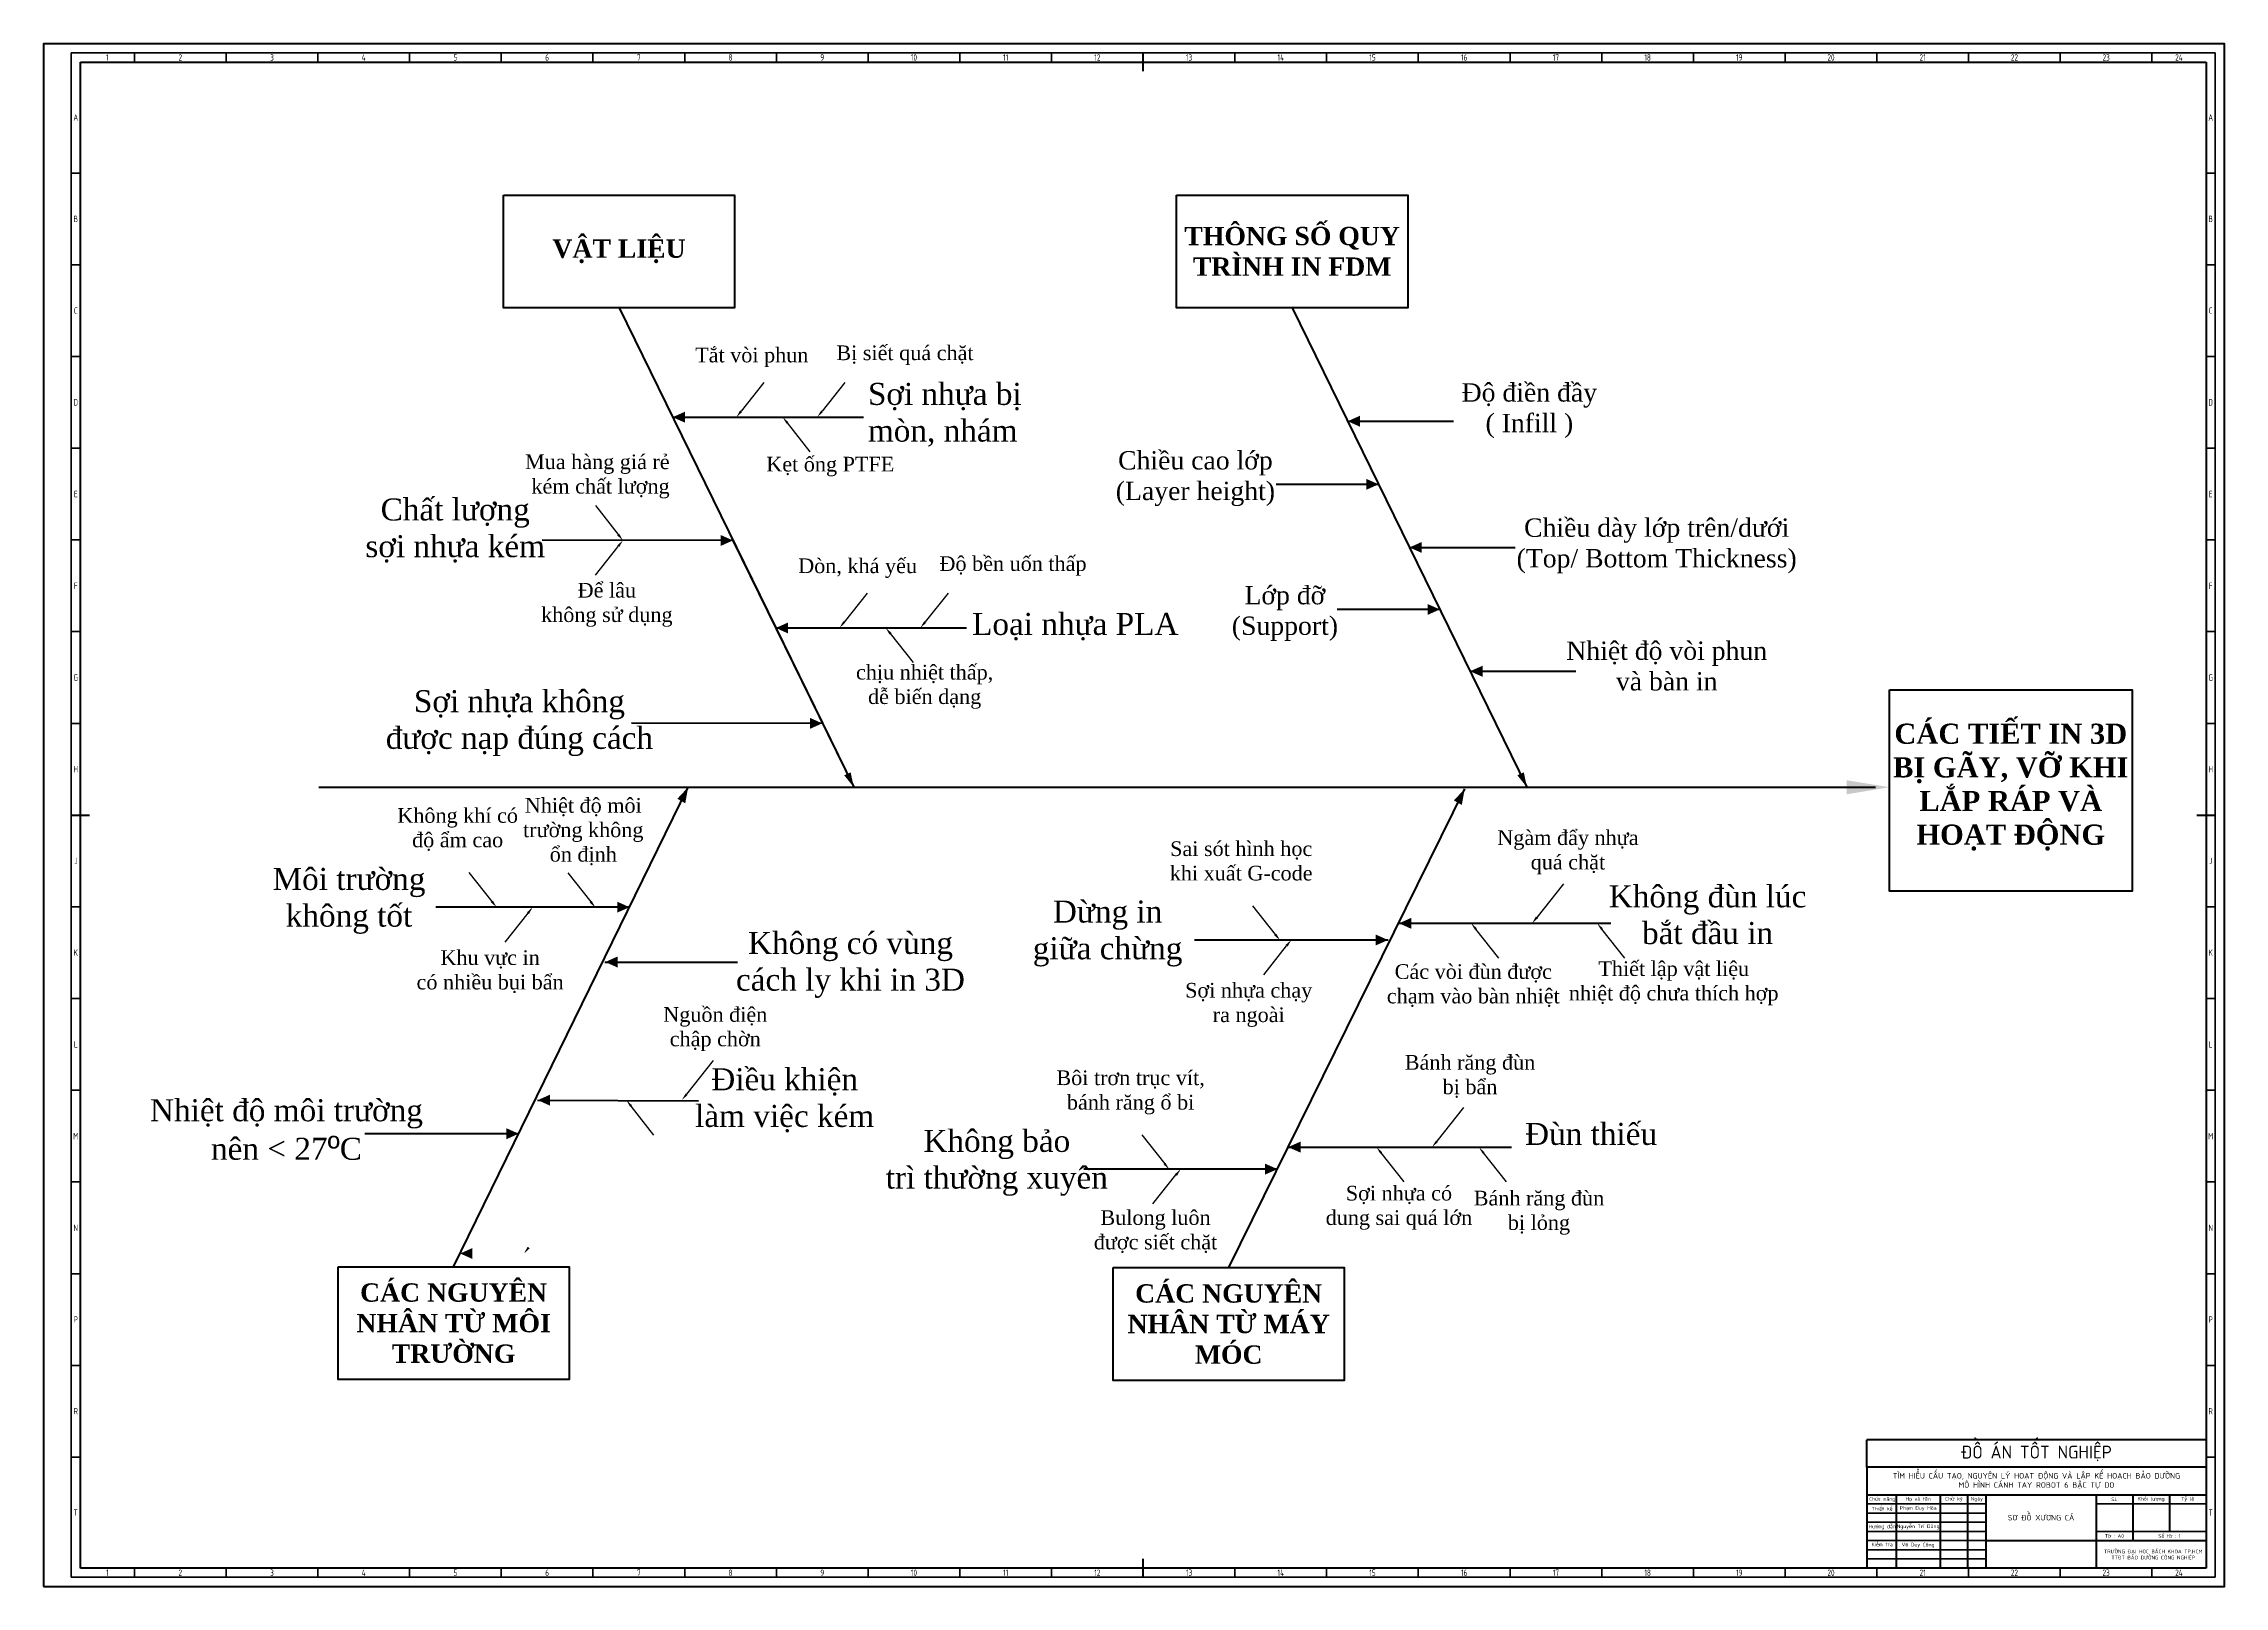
# Model space of a CAD drawing. Header units: millimetres. Extents: x -253 to 12701, y 1223 to 2077.
# Drawn here: x 8026 to 9215, y 1224 to 2065 of the extents above; entities that cross this region are included whole.
import ezdxf

# ---------------------------------------------------------------- set-up
doc = ezdxf.new("R2010")
doc.units = ezdxf.units.MM
for name, color, linetype, lineweight in [('0.3mm', 240, 'Continuous', 30), ('0.7mm', 7, 'Continuous', 70), ('Chu', 241, 'Continuous', 35), ('d', 7, 'Continuous', 35), ('Net 0.35', 20, 'Continuous', 35), ('Net 0.5', 7, 'Continuous', 50), ('Net 0.7', 7, 'Continuous', 70), ('net 1.5mm', 7, 'Continuous', 140), ('net 1mm', 7, 'Continuous', 140)]:
    doc.layers.add(name, color=color, linetype=linetype, lineweight=lineweight)
doc.layers.add('PHA_N', color=7, linetype='Continuous')
doc.styles.add('SLDTEXTSTYLE1', font='TXT', dxfattribs={"width": 0.7})
doc.styles.get("Standard").update_dxf_attribs({"font": 'arial.ttf'})

msp = doc.modelspace()

# ---------------------------------------------------------------- linework, layer by layer
at = {"layer": '0.3mm'}
for points in [[(8419, 1880.6), (8406.6, 1864.8)], [(8463.2, 1880.6), (8450.7, 1864.9)], [(8444.3, 1842.7), (8431.8, 1858.5)], [(8327.1, 1813.4), (8339.6, 1797.6)], [(8327.1, 1775.5), (8339.6, 1791.2)], [(8475.3, 1765.7), (8462.8, 1749.9)], [(8519.4, 1765.7), (8506.9, 1750)], [(8500.5, 1727.8), (8488, 1743.6)], [(8258.1, 1613.4), (8270.6, 1597.6)], [(8312.1, 1613.2), (8324.6, 1597.4)], [(8855, 1607.3), (8840.4, 1588.9)], [(8685.3, 1595.3), (8697.8, 1579.6)], [(8277.9, 1575.5), (8290.4, 1591.3)], [(8819.7, 1566.7), (8807.2, 1582.5)], [(8888.4, 1566.7), (8875.9, 1582.5)], [(8691.5, 1557.6), (8703.9, 1573.4)], [(8391.4, 1510.9), (8376.8, 1492.5)], [(8359, 1470.3), (8346.6, 1486.1)], [(8800.5, 1485.3), (8785.9, 1466.9)], [(8625, 1470.4), (8637.5, 1454.6)], [(8768, 1444.7), (8755.6, 1460.5)], [(8823.9, 1444.7), (8811.4, 1460.5)], [(8631.1, 1432.7), (8643.6, 1448.5)]]:
    msp.add_lwpolyline(points, dxfattribs=at)
at = {"layer": '0.7mm', "linetype": 'Continuous', "lineweight": 120}
for p, q in [((8340, 1921.3), (8468, 1659.9)), ((8707, 1921.3), (8835, 1659.9)), ((8249.8, 1398.4), (8377.7, 1659.9)), ((8672.4, 1398), (8801.1, 1659))]:
    msp.add_line(p, q, dxfattribs=at)
at = {"layer": '0.7mm'}
for p, q in [((8751.6, 1830.1), (8751.6, 1830.1)), ((8772.3, 1600.7), (8772.3, 1600.7))]:
    msp.add_line(p, q, dxfattribs=at)
at = {"layer": '0.7mm', "linetype": 'Continuous'}
msp.add_line((8402.1, 1794.4), (8468, 1659.9), dxfattribs=at)
at = {"layer": '0.7mm'}
for points in [[(8407.1, 1864.4), (8404, 1861.6), (8406, 1865.3)], [(8432.3, 1858.9), (8429.2, 1861.7), (8431.3, 1858)], [(8451.2, 1864.4), (8448.1, 1861.7), (8450.2, 1865.3)], [(8339, 1797.2), (8342.1, 1794.4), (8340.1, 1798.1)], [(8339, 1791.7), (8342.1, 1794.4), (8340.1, 1790.8)], [(8463.3, 1749.5), (8460.2, 1746.7), (8462.3, 1750.4)], [(8507.5, 1749.5), (8504.3, 1746.8), (8506.4, 1750.4)], [(8488.6, 1744), (8485.4, 1746.7), (8487.5, 1743.1)], [(8462.8, 1666.4), (8468, 1659.9), (8466.3, 1668)], [(8829.8, 1666.4), (8835, 1659.9), (8833.3, 1668)], [(8371.8, 1653.6), (8377.7, 1659.9), (8376.1, 1651.1)], [(8795.2, 1652.7), (8801.1, 1659), (8799.5, 1650.2)], [(8270.1, 1597.2), (8273.2, 1594.5), (8271.2, 1598.1)], [(8289.8, 1591.7), (8292.9, 1594.5), (8290.9, 1590.8)], [(8324, 1597), (8327.2, 1594.2), (8325.1, 1597.9)], [(8807.7, 1583), (8804.6, 1585.7), (8806.7, 1582.1)], [(8841, 1588.5), (8837.8, 1585.7), (8839.9, 1589.4)], [(8876.4, 1583), (8873.3, 1585.7), (8875.4, 1582.1)], [(8697.3, 1579.1), (8700.4, 1576.4), (8698.4, 1580)], [(8703.4, 1573.9), (8706.5, 1576.6), (8704.5, 1573)], [(8347.1, 1486.5), (8344, 1489.3), (8346, 1485.7)], [(8377.4, 1492.1), (8374.2, 1489.3), (8376.3, 1492.9)], [(8756.1, 1460.9), (8753, 1463.7), (8755, 1460.1)], [(8786.5, 1466.5), (8783.3, 1463.7), (8785.4, 1467.3)], [(8811.9, 1460.9), (8808.8, 1463.7), (8810.9, 1460.1)], [(8637, 1454.2), (8640.1, 1451.4), (8638, 1455)], [(8643.1, 1448.9), (8646.2, 1451.7), (8644.2, 1448)], [(8291.3, 1408.5), (8288.2, 1405.7), (8290.2, 1409.4)]]:
    msp.add_solid(points, dxfattribs=at)
at = {"layer": 'd'}
msp.add_line((9205.3, 1234.2), (9205.3, 1346.2), dxfattribs=at)
at = {"layer": 'Net 0.35', "linetype": 'Continuous', "lineweight": 35}
for p, q in [((8041.3, 1229.2), (8041.3, 2060.2)), ((8041.3, 2060.2), (9210.3, 2060.2)), ((8075.8, 2060.2), (8075.8, 2055.2)), ((8125.8, 2060.2), (8125.8, 2055.2)), ((8175.8, 2060.2), (8175.8, 2055.2)), ((8225.8, 2060.2), (8225.8, 2055.2)), ((8275.8, 2060.2), (8275.8, 2055.2)), ((8325.8, 2060.2), (8325.8, 2055.2)), ((8375.8, 2060.2), (8375.8, 2055.2)), ((8425.8, 2060.2), (8425.8, 2055.2)), ((8475.8, 2060.2), (8475.8, 2055.2)), ((8525.8, 2060.2), (8525.8, 2055.2)), ((8575.8, 2060.2), (8575.8, 2055.2)), ((8675.8, 2060.2), (8675.8, 2055.2)), ((8725.8, 2060.2), (8725.8, 2055.2)), ((8775.8, 2060.2), (8775.8, 2055.2)), ((8825.8, 2060.2), (8825.8, 2055.2)), ((8875.8, 2060.2), (8875.8, 2055.2)), ((8925.8, 2060.2), (8925.8, 2055.2)), ((8975.8, 2060.2), (8975.8, 2055.2)), ((9025.8, 2060.2), (9025.8, 2055.2)), ((9075.8, 2060.2), (9075.8, 2055.2)), ((9125.8, 2060.2), (9125.8, 2055.2)), ((9175.8, 2060.2), (9175.8, 2055.2)), ((9210.3, 2060.2), (9210.3, 1229.2)), ((8046.3, 1994.7), (8041.3, 1994.7)), ((9210.3, 1994.7), (9205.3, 1994.7)), ((8046.3, 1944.7), (8041.3, 1944.7)), ((9210.3, 1944.7), (9205.3, 1944.7)), ((8046.3, 1894.7), (8041.3, 1894.7)), ((9210.3, 1894.7), (9205.3, 1894.7)), ((8046.3, 1844.7), (8041.3, 1844.7)), ((9210.3, 1844.7), (9205.3, 1844.7)), ((8046.3, 1794.7), (8041.3, 1794.7)), ((9210.3, 1794.7), (9205.3, 1794.7)), ((8046.3, 1744.7), (8041.3, 1744.7)), ((9210.3, 1744.7), (9205.3, 1744.7)), ((8046.3, 1694.7), (8041.3, 1694.7)), ((9210.3, 1694.7), (9205.3, 1694.7)), ((8046.3, 1594.7), (8041.3, 1594.7)), ((9210.3, 1594.7), (9205.3, 1594.7)), ((8046.3, 1544.7), (8041.3, 1544.7)), ((9210.3, 1544.7), (9205.3, 1544.7)), ((8046.3, 1494.7), (8041.3, 1494.7)), ((9210.3, 1494.7), (9205.3, 1494.7)), ((8046.3, 1444.7), (8041.3, 1444.7)), ((9210.3, 1444.7), (9205.3, 1444.7)), ((8046.3, 1394.7), (8041.3, 1394.7)), ((9210.3, 1394.7), (9205.3, 1394.7)), ((8046.3, 1344.7), (8041.3, 1344.7)), ((9210.3, 1344.7), (9205.3, 1344.7)), ((8046.3, 1294.7), (8041.3, 1294.7)), ((9210.3, 1294.7), (9205.3, 1294.7)), ((9210.3, 1229.2), (8041.3, 1229.2)), ((8075.8, 1234.2), (8075.8, 1229.2)), ((8125.8, 1234.2), (8125.8, 1229.2)), ((8175.8, 1234.2), (8175.8, 1229.2)), ((8225.8, 1234.2), (8225.8, 1229.2)), ((8275.8, 1234.2), (8275.8, 1229.2)), ((8325.8, 1234.2), (8325.8, 1229.2)), ((8375.8, 1234.2), (8375.8, 1229.2)), ((8425.8, 1234.2), (8425.8, 1229.2)), ((8475.8, 1234.2), (8475.8, 1229.2)), ((8525.8, 1234.2), (8525.8, 1229.2)), ((8575.8, 1234.2), (8575.8, 1229.2)), ((8675.8, 1234.2), (8675.8, 1229.2)), ((8725.8, 1234.2), (8725.8, 1229.2)), ((8775.8, 1234.2), (8775.8, 1229.2)), ((8825.8, 1234.2), (8825.8, 1229.2)), ((8875.8, 1234.2), (8875.8, 1229.2)), ((8925.8, 1234.2), (8925.8, 1229.2)), ((8975.8, 1234.2), (8975.8, 1229.2)), ((9025.8, 1234.2), (9025.8, 1229.2)), ((9075.8, 1234.2), (9075.8, 1229.2)), ((9125.8, 1234.2), (9125.8, 1229.2)), ((9175.8, 1234.2), (9175.8, 1229.2))]:
    msp.add_line(p, q, dxfattribs=at)
at = {"layer": 'Net 0.35'}
for p, q in [((9020.3, 1269.2), (9085.3, 1269.2)), ((9020.3, 1264.2), (9085.3, 1264.2)), ((9145.3, 1269.2), (9205.3, 1269.2)), ((9020.3, 1259.2), (9085.3, 1259.2)), ((9020.3, 1254.2), (9085.3, 1254.2)), ((9085.3, 1249.2), (9020.3, 1249.2)), ((9145.3, 1254.2), (9205.3, 1254.2)), ((9020.3, 1244.2), (9085.3, 1244.2)), ((9020.3, 1239.2), (9085.3, 1239.2))]:
    msp.add_line(p, q, dxfattribs=at)
at = {"layer": 'Net 0.5', "lineweight": 100}
for p, q in [((8369.2, 1861.6), (8473.3, 1861.7)), ((8737.3, 1859.4), (8794.9, 1859.4)), ((8754.1, 1825), (8698.3, 1825)), ((8402.1, 1794.4), (8298.1, 1794.5)), ((8771, 1790.6), (8828.6, 1790.6)), ((8787.5, 1756.8), (8731.6, 1756.8)), ((8425.5, 1746.7), (8529.5, 1746.8)), ((8804, 1723.1), (8861.6, 1723.1)), ((8450.8, 1694.7), (8346.8, 1694.8)), ((8345.7, 1594.5), (8240.2, 1594.5)), ((8765.3, 1585.7), (8880.7, 1585.7)), ((8759.3, 1576.6), (8653.8, 1576.6)), ((8332.2, 1564.6), (8404.6, 1564.6)), ((8295.6, 1489.3), (8383.3, 1488.9)), ((8285.3, 1471), (8201.4, 1471)), ((8704.7, 1463.7), (8826.6, 1463.7)), ((8699, 1451.7), (8593.5, 1451.7))]:
    msp.add_line(p, q, dxfattribs=at)
at = {"layer": 'Net 0.7', "linetype": 'Continuous', "lineweight": 70}
for p, q in [((8625.8, 2050.2), (8625.8, 2060.2)), ((8046.3, 1234.2), (8046.3, 2055.2)), ((8046.3, 2055.2), (9205.3, 2055.2)), ((9205.3, 2055.2), (9205.3, 1234.2)), ((8041.3, 1644.7), (8051.3, 1644.7)), ((9200.3, 1644.7), (9210.3, 1644.7)), ((8625.8, 1229.2), (8625.8, 1239.2)), ((9205.3, 1234.2), (8046.3, 1234.2))]:
    msp.add_line(p, q, dxfattribs=at)
at = {"layer": 'Net 0.7'}
for p, q in [((9020.3, 1289.2), (9020.3, 1304.2)), ((9205.3, 1304.2), (9020.3, 1304.2)), ((9020.3, 1289.2), (9020.3, 1234.2)), ((9205.3, 1289.2), (9020.3, 1289.2)), ((9020.3, 1274.2), (9205.3, 1274.2)), ((9036.3, 1274.2), (9036.3, 1234.2)), ((9060.3, 1274.2), (9060.3, 1234.2)), ((9075.3, 1274.2), (9075.3, 1234.2)), ((9085.3, 1274.2), (9085.3, 1234.2)), ((9145.3, 1274.2), (9145.3, 1234.2)), ((9165.3, 1274.2), (9165.3, 1249.2)), ((9185.3, 1274.2), (9185.3, 1254.2)), ((9085.3, 1249.2), (9205.3, 1249.2))]:
    msp.add_line(p, q, dxfattribs=at)
msp.add_lwpolyline([(8026.3, 1224.2), (9215.3, 1224.2), (9215.3, 2065.2), (8026.3, 2065.2)], close=True, dxfattribs=at)
at = {"layer": 'net 1.5mm', "linetype": 'Continuous', "lineweight": 211}
msp.add_line((8176.4, 1659.9), (9025, 1659.9), dxfattribs=at)
at = {"layer": 'net 1.5mm'}
msp.add_solid([(9009.3, 1663.7), (9032.6, 1659.9), (9009.3, 1656)], dxfattribs=at)
at = {"layer": 'net 1mm'}
for points in [[(8277, 1982.7), (8403, 1982.7), (8403, 1921.3), (8277, 1921.3)], [(8644, 1982.7), (8770, 1982.7), (8770, 1921.3), (8644, 1921.3)], [(9032.6, 1713), (9165, 1713), (9165, 1603.2), (9032.6, 1603.2)], [(8186.8, 1398.4), (8312.8, 1398.4), (8312.8, 1337), (8186.8, 1337)], [(8609.4, 1398), (8735.4, 1398), (8735.4, 1336.5), (8609.4, 1336.5)]]:
    msp.add_lwpolyline(points, close=True, dxfattribs=at)
at = {"layer": 'PHA_N'}
for points in [[(8369.2, 1861.6, 0, 6, 0), (8376, 1861.6, 6, 6, 0)], [(8737.3, 1859.4, 0, 6, 0), (8744, 1859.4, 6, 6, 0)], [(8754.1, 1825, 0, 6, 0), (8747.4, 1825, 6, 6, 0)], [(8402.1, 1794.4, 0, 6, 0), (8395.4, 1794.4, 6, 6, 0)], [(8771, 1790.6, 0, 6, 0), (8777.7, 1790.6, 6, 6, 0)], [(8787.5, 1756.8, 0, 6, 0), (8780.8, 1756.8, 6, 6, 0)], [(8425.5, 1746.7, 0, 6, 0), (8432.2, 1746.7, 6, 6, 0)], [(8804, 1723.1, 0, 6, 0), (8810.8, 1723.1, 6, 6, 0)], [(8450.8, 1694.7, 0, 6, 0), (8444.1, 1694.7, 6, 6, 0)], [(8345.7, 1594.5, 0, 6, 0), (8339, 1594.5, 6, 6, 0)], [(8765.3, 1585.7, 0, 6, 0), (8772, 1585.7, 6, 6, 0)], [(8759.3, 1576.6, 0, 6, 0), (8752.5, 1576.6, 6, 6, 0)], [(8332.5, 1564.6, 0, 6, 0), (8339.2, 1564.6, 6, 6, 0)], [(8295.7, 1489.3, 0, 6, 0), (8302.4, 1489.3, 6, 6, 0)], [(8285.3, 1471, 0, 6, 0), (8278.6, 1471, 6, 6, 0)], [(8704.8, 1463.7, 0, 6, 0), (8711.6, 1463.7, 6, 6, 0)], [(8699, 1451.7, 0, 6, 0), (8692.2, 1451.7, 6, 6, 0)], [(8253.4, 1405.7, 0, 6, 0), (8260.1, 1405.7, 6, 6, 0)]]:
    msp.add_lwpolyline(points, format="xyseb", dxfattribs=at)

# ---------------------------------------------------------------- texts
at = {"layer": '0.7mm'}
for s, width, gutter_width, heights, insert, char_height, attachment_point in [('{\\fTimes New Roman|b1|i0|c0|p18;THÔNG SỐ QUY TRÌNH IN FDM}', 126.006, 20, [0], (8707, 1952), 10, 5), ('{\\fTimes New Roman|b1|i0|c0|p18;VẬT LIỆU}', 126.006, 20, [0], (8340, 1952), 10, 5), ('{\\fTimes New Roman|b0|i0|c0|p18;Tắt vòi phun}', 149.461, 8.66, [8.75], (8381.5, 1899.5), 8, 1), ('{\\fTimes New Roman|b0|i0|c0|p18;Bị siết quá chặt}', 149.461, 8.66, [8.75], (8458.5, 1900.7), 8, 1), ('{\\fTimes New Roman|b0|i0|c0|p18;Sợi nhựa bị\\Pmòn, nhám}', 177.62, 8.66, [44.8], (8475.7, 1880.3), 12, 1), ('\\pxqc;{\\fTimes New Roman|b0|i0|c0|p18;Độ điền đầy \\P( Infill )}', 233.275, 8.66, [41.4], (8719.7, 1880.1), 10, 1), ('\\pxqc;{\\fTimes New Roman|b0|i0|c0|p18;Chiều cao lớp\\P(Layer height)}', 233.275, 8.66, [41.4], (8770.9, 1843.1), 10, 3), ('{\\fTimes New Roman|b0|i0|c0|p18;Mua hàng giá rẻ\\Pkém chất lượng}', 149.461, 8.66, [37.5], (8367.6, 1841.3), 8, 3), ('{\\fTimes New Roman|b0|i0|c0|p18;Kẹt ống PTFE}', 149.461, 8.66, [8.75], (8420.3, 1840), 8, 1), ('\\pxqc;{\\fTimes New Roman|b0|i0|c0|p18;Chất lượng\\Psợi nhựa kém}', 177.62, 8.66, [44.8], (8339.5, 1817.3), 12, 3), ('\\pxqc;{\\fTimes New Roman|b0|i0|c0|p18;Chiều dày lớp trên/dưới\\P(Top/ Bottom Thickness)}', 233.275, 8.66, [41.4], (8789.1, 1806.4), 10, 1), ('{\\fTimes New Roman|b0|i0|c0|p18;Dòn, khá yếu}', 149.461, 8.66, [8.75], (8437.7, 1784.6), 8, 1), ('{\\fTimes New Roman|b0|i0|c0|p18;Độ bền uốn thấp}', 149.461, 8.66, [8.75], (8514.7, 1785.8), 8, 1), ('\\pxqc;{\\fTimes New Roman|b0|i0|c0|p18;Để lâu \\Pkhông sử dụng}', 149.461, 8.66, [45.2], (8408.1, 1771.3), 8, 3), ('\\pxqc;{\\fTimes New Roman|b0|i0|c0|p18;Lớp đỡ \\P(Support)}', 233.275, 8.66, [41.4], (8819.7, 1769.6), 10, 3), ('{\\fTimes New Roman|b0|i0|c0|p18;Loại nhựa PLA}', 177.62, 8.66, [44.8], (8532.5, 1754.9), 12, 1), ('\\pxqc;{\\fTimes New Roman|b0|i0|c0|p18;Nhiệt độ vòi phun\\Pvà bàn in}', 233.275, 8.66, [41.4], (8794.6, 1739.3), 10, 1), ('\\pxqc;{\\fTimes New Roman|b0|i0|c0|p18;chịu nhiệt thấp,\\Pdễ biến dạng}', 149.461, 8.66, [38.6], (8431.9, 1726.6), 8, 1), ('\\pxqc;{\\fTimes New Roman|b0|i0|c0|p18;Sợi nhựa không \\Pđược nạp đúng cách}', 177.62, 8.66, [44.8], (8374.5, 1712.8), 12, 3), ('{\\fTimes New Roman|b1|i0|c0|p18;CÁC TIẾT IN 3D BỊ GÃY, VỠ KHI LẮP RÁP VÀ HOẠT ĐỘNG}', 138.464, 8.66, [108.1], (9098.8, 1659.9), 11, 5), ('\\pxqc;{\\fTimes New Roman|b0|i0|c0|p18;Nhiệt độ môi\\Ptrường không \\Pổn định}', 142.837, 8.66, [47.2], (8249.1, 1654), 8, 1), ('\\pxqc;{\\fTimes New Roman|b0|i0|c0|p18;Không khí có \\Pđộ ẩm cao}', 142.837, 8.66, [29.9], (8180.6, 1648.5), 8, 1), ('\\pxqc;{\\fTimes New Roman|b0|i0|c0|p18;Sai sót hình học\\Pkhi xuất G-code}', 142.837, 8.66, [29.9], (8607.8, 1630.4), 8, 1), ('\\pxqc;{\\fTimes New Roman|b0|i0|c0|p18;Môi trường\\Pkhông tốt}', 211.773, 8.66, [44.9], (8086.9, 1615.9), 12, 1), ('\\pxqc;{\\fTimes New Roman|b0|i0|c0|p18;Không đùn lúc \\Pbắt đầu in}', 177.62, 8.66, [36.7], (8844.7, 1606.4), 12, 1), ('\\pxqc;{\\fTimes New Roman|b0|i0|c0|p18;Dừng in\\Pgiữa chừng}', 211.773, 8.66, [44.9], (8500.5, 1598.1), 12, 1), ('\\pxqc;{\\fTimes New Roman|b0|i0|c0|p18;Không có vùng \\Pcách ly khi in 3D}', 211.773, 8.66, [44.9], (8360.3, 1581), 12, 1), ('\\pxqc;{\\fTimes New Roman|b0|i0|c0|p18;Khu vực in \\Pcó nhiều bụi bẩn}', 125.835, 8.66, [38.9], (8206.8, 1571), 8, 1), ('\\pxqc;{\\fTimes New Roman|b0|i0|c0|p18;Sợi nhựa chạy\\Pra ngoài}', 125.835, 8.66, [38.9], (8620.4, 1553.2), 8, 1), ('\\pxqc;{\\fTimes New Roman|b0|i0|c0|p18;Nguồn điện\\Pchập chờn}', 115.758, 8.66, [39.4], (8334.6, 1540), 8, 1), ('\\pxqc;{\\fTimes New Roman|b0|i0|c0|p18;Bánh răng đùn \\Pbị bẩn}', 115.758, 8.66, [39.4], (8746.1, 1513.9), 8, 1), ('\\pxqc;{\\fTimes New Roman|b0|i0|c0|p18;Điều khiện\\Plàm việc kém}', 177.62, 8.66, [42.9], (8341.5, 1506.7), 12, 1), ('\\pxqc;{\\fTimes New Roman|b0|i0|c0|p18;Bôi trơn trục vít,\\Pbánh răng ổ bi}', 142.837, 8.66, [29.9], (8547.5, 1505.5), 8, 1), ('\\pxqc;{\\fTimes New Roman|b0|i0|c0|p18;Nhiệt độ môi trường\\Pnên < 27\\fArial|b0|i0|c0|p34;\\H1.08333x;º\\fTimes New Roman|b0|i0|c0|p18;\\H0.92308x;C}', 211.773, 8.66, [44.9], (8052.8, 1489.8), 12, 1), ('{\\fTimes New Roman|b0|i0|c0|p18;Đùn thiếu}', 177.62, 8.66, [13.1], (8834, 1476.9), 12, 1), ('\\pxqc;{\\fTimes New Roman|b0|i0|c0|p18;Không bảo\\Ptrì thường xuyên}', 211.773, 8.66, [44.9], (8440.1, 1473.1), 12, 1), ('\\pxqc;{\\fTimes New Roman|b0|i0|c0|p18;Sợi nhựa có dung sai quá lớn}', 79.873, 8.66, [39.5], (8725.3, 1442.6), 8, 1), ('\\pxqc;{\\fTimes New Roman|b0|i0|c0|p18;Bánh răng đùn \\Pbị lỏng}', 177.748, 8.66, [27.5], (8752.7, 1439.9), 8, 1), ('\\pxqc;{\\fTimes New Roman|b0|i0|c0|p18;Bulong luôn \\Pđược siết chặt}', 125.835, 8.66, [38.9], (8569.6, 1429.3), 8, 1), ('{\\fTimes New Roman|b1|i0|c0|p18;CÁC NGUYÊN NHÂN TỪ MÔI TRƯỜNG}', 126.006, 20, [0], (8249.8, 1367.7), 10, 5), ('{\\fTimes New Roman|b1|i0|c0|p18;CÁC NGUYÊN NHÂN TỪ MÁY MÓC}', 126.006, 20, [0], (8672.4, 1367.2), 10, 5)]:
    msp.add_mtext_dynamic_manual_height_columns(s, width=width, gutter_width=gutter_width, heights=heights, dxfattribs=dict(at, insert=insert, char_height=char_height, attachment_point=attachment_point))
at = {"layer": '0.7mm', "char_height": 8, "width": 175.533, "attachment_point": 1}
for s, insert in [('\\pxqc;{\\fTimes New Roman|b0|i0|c0|p18;Ngàm đẩy nhựa\\Pquá chặt}', (8769.6, 1636.4)), ('\\pxqc;{\\fTimes New Roman|b0|i0|c0|p18;Các vòi đùn được\\Pchạm vào bàn nhiệt}', (8718, 1563.4)), ('\\pxqc;{\\fTimes New Roman|b0|i0|c0|p18;Thiết lập vật liệu\\Pnhiệt độ chưa thích hợp}', (8827.3, 1565))]:
    msp.add_mtext(s, dxfattribs=dict(at, insert=insert))
at = {"layer": 'Chu', "char_height": 3.5, "attachment_point": 5, "style": 'SLDTEXTSTYLE1'}
for s, insert in [('{\\fTCVN 7284|b0|i0|c0|p34;1}', (8061, 2057.7)), ('{\\fTCVN 7284|b0|i0|c0|p34;2}', (8100.8, 2057.7)), ('{\\fTCVN 7284|b0|i0|c0|p34;3}', (8150.8, 2057.7)), ('{\\fTCVN 7284|b0|i0|c0|p34;4}', (8200.8, 2057.7)), ('{\\fTCVN 7284|b0|i0|c0|p34;5}', (8250.8, 2057.7)), ('{\\fTCVN 7284|b0|i0|c0|p34;6}', (8300.8, 2057.7)), ('{\\fTCVN 7284|b0|i0|c0|p34;7}', (8350.8, 2057.7)), ('{\\fTCVN 7284|b0|i0|c0|p34;8}', (8400.8, 2057.7)), ('{\\fTCVN 7284|b0|i0|c0|p34;9}', (8450.8, 2057.7)), ('{\\fTCVN 7284|b0|i0|c0|p34;10}', (8500.8, 2057.7)), ('{\\fTCVN 7284|b0|i0|c0|p34;11}', (8550.8, 2057.7)), ('{\\fTCVN 7284|b0|i0|c0|p34;12}', (8600.8, 2057.7)), ('{\\fTCVN 7284|b0|i0|c0|p34;13}', (8650.8, 2057.7)), ('{\\fTCVN 7284|b0|i0|c0|p34;14}', (8700.8, 2057.7)), ('{\\fTCVN 7284|b0|i0|c0|p34;15}', (8750.8, 2057.7)), ('{\\fTCVN 7284|b0|i0|c0|p34;16}', (8800.8, 2057.7)), ('{\\fTCVN 7284|b0|i0|c0|p34;17}', (8850.8, 2057.7)), ('{\\fTCVN 7284|b0|i0|c0|p34;18}', (8900.8, 2057.7)), ('{\\fTCVN 7284|b0|i0|c0|p34;19}', (8950.8, 2057.7)), ('{\\fTCVN 7284|b0|i0|c0|p34;20}', (9000.8, 2057.7)), ('{\\fTCVN 7284|b0|i0|c0|p34;21}', (9050.8, 2057.7)), ('{\\fTCVN 7284|b0|i0|c0|p34;22}', (9100.8, 2057.7)), ('{\\fTCVN 7284|b0|i0|c0|p34;23}', (9150.8, 2057.7)), ('{\\fTCVN 7284|b0|i0|c0|p34;24}', (9190.5, 2057.7)), ('{\\fTCVN 7284|b0|i0|c0|p34;A}', (8043.8, 2025)), ('{\\fTCVN 7284|b0|i0|c0|p34;A}', (9207.8, 2025)), ('{\\fTCVN 7284|b0|i0|c0|p34;B}', (8043.8, 1969.7)), ('{\\fTCVN 7284|b0|i0|c0|p34;B}', (9207.8, 1969.7)), ('{\\fTCVN 7284|b0|i0|c0|p34;C}', (8043.8, 1919.7)), ('{\\fTCVN 7284|b0|i0|c0|p34;C}', (9207.8, 1919.7)), ('{\\fTCVN 7284|b0|i0|c0|p34;D}', (8043.8, 1869.7)), ('{\\fTCVN 7284|b0|i0|c0|p34;D}', (9207.8, 1869.7)), ('{\\fTCVN 7284|b0|i0|c0|p34;E}', (8043.8, 1819.7)), ('{\\fTCVN 7284|b0|i0|c0|p34;E}', (9207.8, 1819.7)), ('{\\fTCVN 7284|b0|i0|c0|p34;F}', (8043.8, 1769.7)), ('{\\fTCVN 7284|b0|i0|c0|p34;F}', (9207.8, 1769.7)), ('{\\fTCVN 7284|b0|i0|c0|p34;G}', (8043.8, 1719.7)), ('{\\fTCVN 7284|b0|i0|c0|p34;G}', (9207.8, 1719.7)), ('{\\fTCVN 7284|b0|i0|c0|p34;H}', (8043.8, 1669.7)), ('{\\fTCVN 7284|b0|i0|c0|p34;H}', (9207.8, 1669.7)), ('{\\fTCVN 7284|b0|i0|c0|p34;J}', (8043.8, 1619.7)), ('{\\fTCVN 7284|b0|i0|c0|p34;J}', (9207.8, 1619.7)), ('{\\fTCVN 7284|b0|i0|c0|p34;K}', (8043.8, 1569.7)), ('{\\fTCVN 7284|b0|i0|c0|p34;K}', (9207.8, 1569.7)), ('{\\fTCVN 7284|b0|i0|c0|p34;L}', (8043.8, 1519.7)), ('{\\fTCVN 7284|b0|i0|c0|p34;L}', (9207.8, 1519.7)), ('{\\fTCVN 7284|b0|i0|c0|p34;M}', (8043.8, 1469.7)), ('{\\fTCVN 7284|b0|i0|c0|p34;M}', (9207.8, 1469.7)), ('{\\fTCVN 7284|b0|i0|c0|p34;N}', (8043.8, 1419.7)), ('{\\fTCVN 7284|b0|i0|c0|p34;N}', (9207.8, 1419.7)), ('{\\fTCVN 7284|b0|i0|c0|p34;P}', (8043.8, 1369.7)), ('{\\fTCVN 7284|b0|i0|c0|p34;P}', (9207.8, 1369.7)), ('{\\fTCVN 7284|b0|i0|c0|p34;R}', (8043.8, 1319.7)), ('{\\fTCVN 7284|b0|i0|c0|p34;R}', (9207.8, 1319.7)), ('{\\fTCVN 7284|b0|i0|c0|p34;T}', (8043.8, 1264.5)), ('{\\fTCVN 7284|b0|i0|c0|p34;T}', (9207.8, 1264.5)), ('{\\fTCVN 7284|b0|i0|c0|p34;1}', (8061, 1231.7)), ('{\\fTCVN 7284|b0|i0|c0|p34;2}', (8100.8, 1231.7)), ('{\\fTCVN 7284|b0|i0|c0|p34;3}', (8150.8, 1231.7)), ('{\\fTCVN 7284|b0|i0|c0|p34;4}', (8200.8, 1231.7)), ('{\\fTCVN 7284|b0|i0|c0|p34;5}', (8250.8, 1231.7)), ('{\\fTCVN 7284|b0|i0|c0|p34;6}', (8300.8, 1231.7)), ('{\\fTCVN 7284|b0|i0|c0|p34;7}', (8350.8, 1231.7)), ('{\\fTCVN 7284|b0|i0|c0|p34;8}', (8400.8, 1231.7)), ('{\\fTCVN 7284|b0|i0|c0|p34;9}', (8450.8, 1231.7)), ('{\\fTCVN 7284|b0|i0|c0|p34;10}', (8500.8, 1231.7)), ('{\\fTCVN 7284|b0|i0|c0|p34;11}', (8550.8, 1231.7)), ('{\\fTCVN 7284|b0|i0|c0|p34;12}', (8600.8, 1231.7)), ('{\\fTCVN 7284|b0|i0|c0|p34;13}', (8650.8, 1231.7)), ('{\\fTCVN 7284|b0|i0|c0|p34;14}', (8700.8, 1231.7)), ('{\\fTCVN 7284|b0|i0|c0|p34;15}', (8750.8, 1231.7)), ('{\\fTCVN 7284|b0|i0|c0|p34;16}', (8800.8, 1231.7)), ('{\\fTCVN 7284|b0|i0|c0|p34;17}', (8850.8, 1231.7)), ('{\\fTCVN 7284|b0|i0|c0|p34;18}', (8900.8, 1231.7)), ('{\\fTCVN 7284|b0|i0|c0|p34;19}', (8950.8, 1231.7)), ('{\\fTCVN 7284|b0|i0|c0|p34;20}', (9000.8, 1231.7)), ('{\\fTCVN 7284|b0|i0|c0|p34;21}', (9050.8, 1231.7)), ('{\\fTCVN 7284|b0|i0|c0|p34;22}', (9100.8, 1231.7)), ('{\\fTCVN 7284|b0|i0|c0|p34;23}', (9150.8, 1231.7)), ('{\\fTCVN 7284|b0|i0|c0|p34;24}', (9190.5, 1231.7))]:
    msp.add_mtext(s, dxfattribs=dict(at, insert=insert))
at = {"layer": 'Chu'}
for s, width, insert, char_height, attachment_point in [('{\\fTCVN 7284|b0|i0|c0|p34;ĐỒ ÁN TỐT NGHIỆP}', 128.173, (9112.8, 1296.7), 7, 5), ('{\\fTCVN 7284|b0|i0|c0|p34;TÌM HIỂU CẤU TẠO, NGUYÊN LÝ HOẠT ĐỘNG VÀ LẬP KẾ HOẠCH BẢO DƯỠNG\\PMÔ HÌNH CÁNH TAY ROBOT 6 BẬC TỰ DO}', 181.433, (9112.8, 1281.7), 3, 5), ('{\\fTCVN 7284|b0|i0|c0|p34;Chức năng}', 18.938, (9028.7, 1271.6), 2, 5), ('\\pxqc;{\\fTCVN 7284|b0|i0|c0|p34;Họ và tên}', 45.233, (9048.3, 1271.7), 2, 5), ('\\pxqc;{\\fTCVN 7284|b0|i0|c0|p34;Chữ ký}', 18.938, (9067.8, 1271.7), 2, 5), ('\\pxqc;{\\fTCVN 7284|b0|i0|c0|p34;Ngày}', 18.938, (9080.3, 1271.7), 2, 5), ('\\pxqc;{\\fTCVN 7284|b0|i0|c0|p34;SL}', 45.233, (9155.3, 1271.7), 2, 5), ('\\pxqc;{\\fTCVN 7284|b0|i0|c0|p34;Khối lượng}', 45.233, (9175.3, 1271.7), 2, 5), ('\\pxqc;{\\fTCVN 7284|b0|i0|c0|p34;Tỷ lệ}', 45.233, (9195.3, 1271.7), 2, 5), ('\\pxqc;{\\fTCVN 7284|b0|i0|c0|p34;Thiết kế}', 18.938, (9028.7, 1266.6), 2, 5), ('\\pxqc;{\\fTCVN 7284|b0|i0|c0|p34;Phạm Duy Hòa}', 45.233, (9048.3, 1266.7), 2, 5), ('{\\fTCVN 7284|b0|i0|c0|p34;SƠ ĐỒ XƯƠNG CÁ}', 51.346, (9115.3, 1261.7), 3, 5), ('\\pxqc;{\\fTCVN 7284|b0|i0|c0|p34;Hướng dẫn}', 18.938, (9028.7, 1256.6), 2, 5), ('\\pxqc;{\\fTCVN 7284|b0|i0|c0|p34;Kiểm tra}', 18.938, (9019.2, 1247.1), 2, 4), ('\\pxqc;{\\fTCVN 7284|b0|i0|c0|p34;Nguyễn Trí Dũng}', 45.233, (9048.3, 1256.7), 2, 5), ('\\pxqc;{\\fTCVN 7284|b0|i0|c0|p34;Tờ : A0}', 45.233, (9155.3, 1251.7), 2, 5), ('\\pxqc;{\\fTCVN 7284|b0|i0|c0|p34;Số tờ : 1}', 45.233, (9185.3, 1251.7), 2, 5), ('\\pxqc;{\\fTCVN 7284|b0|i0|c0|p34;Võ Duy Công}', 45.233, (9048.3, 1246.7), 2, 5), ('{\\fTCVN 7284|b0|i0|c0|p34;TRƯỜNG ĐẠI HỌC BÁCH KHOA TP.HCM\\PTTĐT BẢO DƯỠNG CÔNG NGHIỆP}', 73.353, (9176.5, 1241.4), 2, 5)]:
    msp.add_mtext_dynamic_manual_height_columns(s, width=width, gutter_width=156.6, heights=[0], dxfattribs=dict(at, insert=insert, char_height=char_height, attachment_point=attachment_point))

doc.saveas('drawing.dxf')
